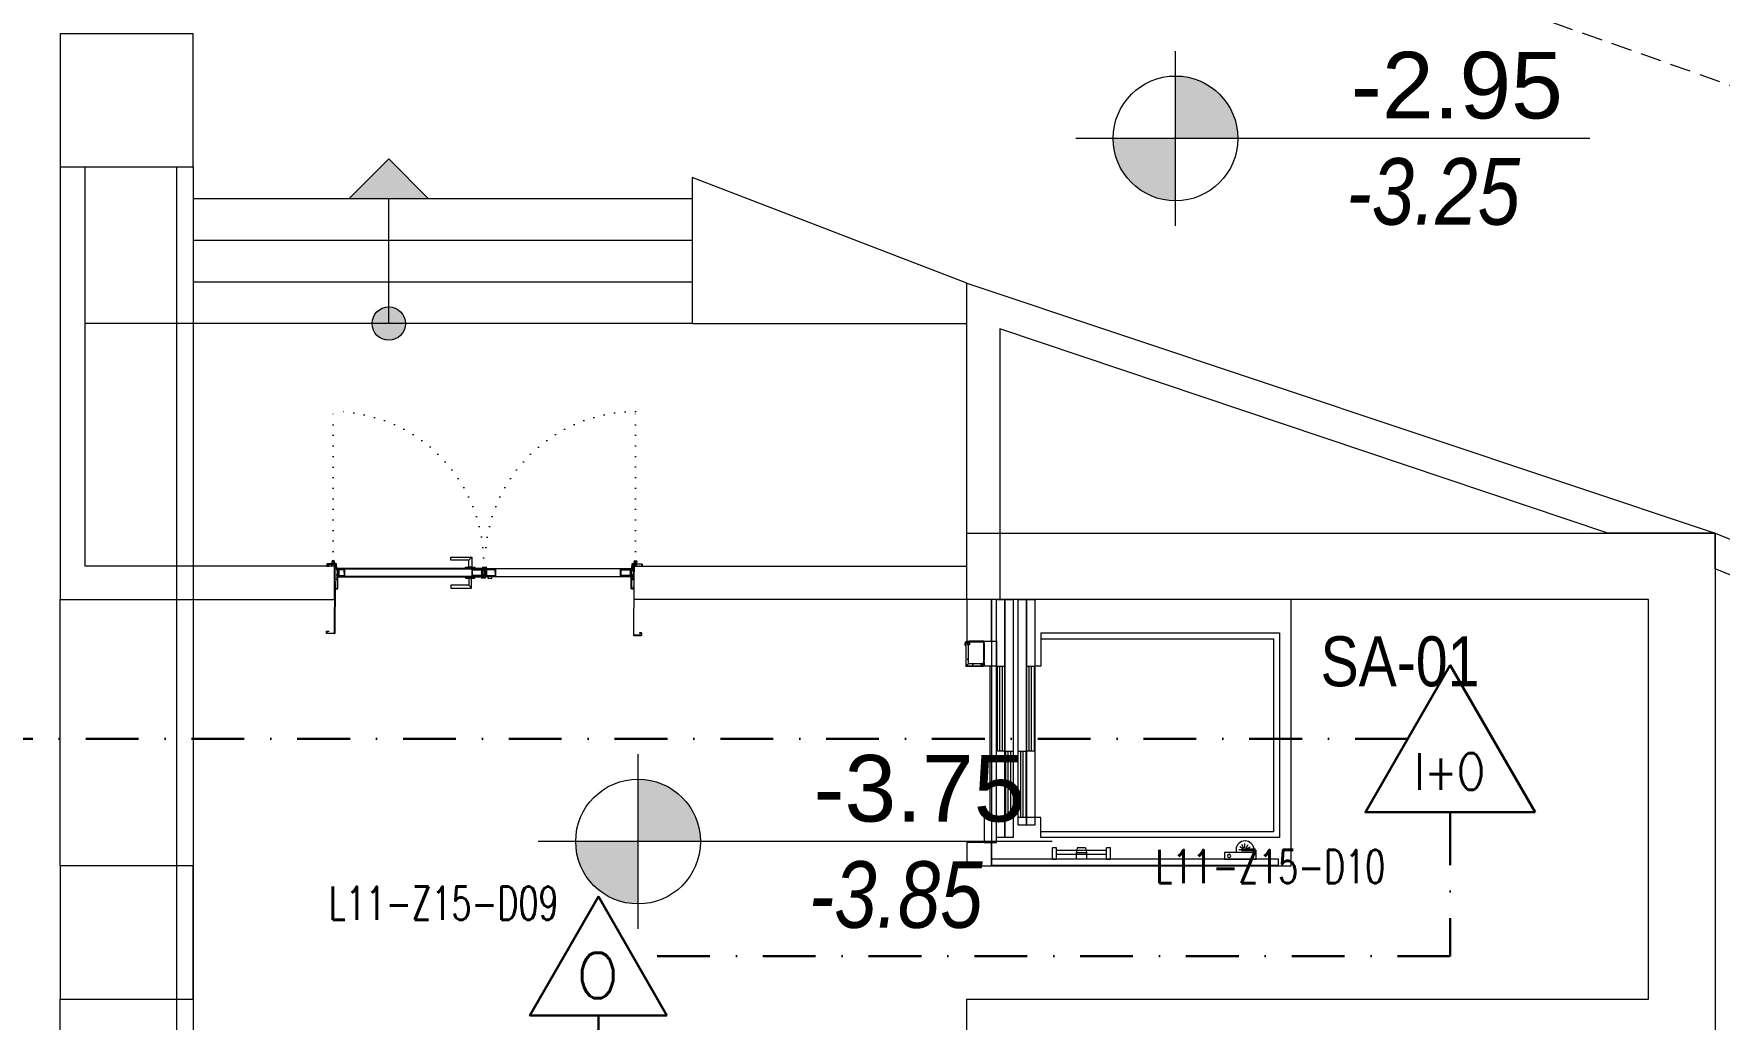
# Model space of a CAD drawing. Header units: metres. Extents: x -19121 to 152404, y -12107 to 29421.
# Drawn here: x 88344 to 89357, y 6378 to 6970 of the extents above; entities that cross this region are included whole.
import ezdxf
from ezdxf.enums import TextEntityAlignment as Align

# ---------------------------------------------------------------- set-up
doc = ezdxf.new("R2010")
doc.units = ezdxf.units.M
doc.header["$LTSCALE"] = 50
doc.header["$MEASUREMENT"] = 0
for name, pattern in [('DASHDOT', [25.4, 12.7, -6.35, 0, -6.35]), ('DOT2', [0.125, 0, -0.125]), ('HIDDEN', [0.375, 0.25, -0.125])]:
    doc.linetypes.add(name, pattern=pattern)
doc.layers.get('0').update_dxf_attribs({"color": 9, "lineweight": 9})
for name, color, linetype, lineweight in [('00', 9, 'Continuous', 9), ('01', 9, 'Continuous', 9), ('06B', 9, 'Continuous', 9), ('06C', 9, 'Continuous', 9), ('06D', 9, 'Continuous', 9), ('10', 9, 'Continuous', 9), ('11', 9, 'Continuous', 9), ('19', 9, 'Continuous', 9), ('20', 9, 'DOT2', 9), ('21', 9, 'Continuous', 9), ('40', 9, 'Continuous', 9), ('E-DEDEKTÖR NUMARALARI', 20, 'Continuous', 30), ('E-KABLO', 7, 'Continuous', 30), ('E-KOMBİNE DEDEKTÖR (ISI+OPTİK DUMAN)', 7, 'Continuous', 30), ('E-OPTİK DUMAN DEDEKTÖRÜ', 7, 'Continuous', 30)]:
    doc.layers.add(name, color=color, linetype=linetype, lineweight=lineweight)
doc.styles.add('Arial', font='arial.ttf', dxfattribs={"height": 2.5})
doc.styles.add('E-YAZI', font='txttw.shx', dxfattribs={"height": 200})
doc.styles.add('MuuM_TEXT-ITALIC', font='ARIALNI.TTF')
doc.styles.add('MuuM_TEXT-STANDART', font='ARIALN.TTF')

# ---------------------------------------------------------------- blocks, each defined once
blk = doc.blocks.new('100_OPTİK DUMAN DEDEKTÖRÜ 085')
at = {"layer": 'E-OPTİK DUMAN DEDEKTÖRÜ', "color": 4}
blk.add_lwpolyline([(2.059, 0), (0, 3.566), (-2.059, 0)], close=True, dxfattribs=at)
at = {"layer": 'E-OPTİK DUMAN DEDEKTÖRÜ', "color": 3, "style": 'E-YAZI'}
blk.add_text('O', height=1.36, dxfattribs=at).set_placement((-0.022, 1.201), align=Align.MIDDLE)
blk = doc.blocks.new('100_KOMBİNE DEDEKTÖR (ISI+OPTİK DUMAN) 085')
at = {"layer": 'E-KOMBİNE DEDEKTÖR (ISI+OPTİK DUMAN)', "color": 4}
blk.add_lwpolyline([(2.55, 0), (0, 4.416), (-2.55, 0)], close=True, dxfattribs=at)
at = {"layer": 'E-KOMBİNE DEDEKTÖR (ISI+OPTİK DUMAN)', "color": 3, "style": 'E-YAZI', "width": 0.8}
blk.add_text('I+O', height=1.1016, dxfattribs=at).set_placement((-0.018, 1.224), align=Align.MIDDLE)
blk = doc.blocks.new('p-kolon_80x80')
blk.add_lwpolyline([(-40, -40), (40, -40), (40, 40), (-40, 40)], close=True)
blk = doc.blocks.new('1.Bod.Ara.Sitatik Elk')
at = {"layer": '01'}
blk.add_lwpolyline([(4905, -1960), (5355, -1960), (5355, -2240), (5355, -2240), (5355, -2590), (4905, -2590), (4905, -2550), (5315, -2550), (5315, -2280), (4905, -2280), (4905, -2240), (5315, -2240), (5315, -2000), (4905, -2000), (4905, -1960)], close=True, dxfattribs=at)
for p in [(4400, -1700), (4400, -2200)]:
    blk.add_blockref('p-kolon_80x80', p, dxfattribs=at)
blk = doc.blocks.new('0_elevationtarget-p-bk')
h = blk.add_hatch(color=250)
h.paths.add_polyline_path([(1.875, 0, 0.414214), (0, 1.875), (0, 0)])
h.paths.add_polyline_path([(0, 0), (-1.875, 0, 0.414214), (0, -1.875)])
blk.add_line((0, -2.625), (0, 2.625))
blk.add_lwpolyline([(12.453, 0), (-3, 0)])
blk.add_circle((0, 0), 1.875)
at = {"style": 'Arial'}
blk.add_attdef('BITMISKOT', text='', height=2, dxfattribs=at).set_placement((4.5, 0), align=Align.BOTTOM_LEFT)
at = {"style": 'MuuM_TEXT-ITALIC'}
blk.add_attdef('FINISHINGFLOORLEVEL', text='', height=2, dxfattribs=at).set_placement((4.5, -0.592), align=Align.TOP_LEFT)
blk = doc.blocks.new('Elevator_1')
for p, q in [((-730, 1740), (-730, 305)), ((500, 1740), (-730, 1740)), ((500, 305), (500, 1740)), ((-695, 1705), (-695, 305)), ((465, 1705), (-695, 1705)), ((465, 305), (465, 1705)), ((-730, 305), (-610, 305)), ((-610, 305), (-610, 170)), ((500, 305), (300, 305)), ((300, 305), (300, 270)), ((300, 0), (-610, 0))]:
    blk.add_line(p, q)
for points in [[(700, 220), (700, 270), (-655, 270), (-655, 220)], [(700, 170), (700, 220), (-655, 220), (-655, 170)], [(-210, 170), (-210, 215), (-610, 215), (-610, 170)], [(300, 220), (300, 265), (-210, 265), (-210, 220)], [(700, 90), (700, 140), (-730, 140), (-730, 90)], [(-210, 95), (-210, 140), (-610, 140), (-610, 95)], [(-610, 40), (-610, -35), (-760, -35), (-760, 40)], [(700, 40), (700, 90), (-730, 90), (-730, 40)], [(300, 45), (300, 90), (-210, 90), (-210, 45)], [(300, 40), (300, -35), (450, -35), (450, 40)]]:
    blk.add_lwpolyline(points, close=True)
for points in [[(-210, 250), (300, 250)], [(-210, 235), (300, 235)], [(-610, 200), (-210, 200)], [(-610, 185), (-210, 185)], [(-610, 125), (-210, 125)], [(-610, 110), (-210, 110)], [(-210, 75), (300, 75)], [(-210, 60), (300, 60)]]:
    blk.add_lwpolyline(points)
blk = doc.blocks.new('p-asansör_kone')
for p, q in [((190, 143.7), (190, 144.8)), ((190, 143.7), (190, 133.7)), ((190.1, 143.7), (190.1, 144.8)), ((190.1, 143.7), (190.1, 133.7)), ((190.2, 145), (198.9, 145)), ((190.2, 144.8), (198.9, 144.8)), ((190.4, 144.5), (190.6, 144.7)), ((190.4, 144.5), (190.4, 130.5)), ((198.5, 144.7), (190.6, 144.7)), ((198.5, 144.7), (198.9, 144.4)), ((198.9, 144.8), (198.9, 143)), ((198.9, 144.4), (198.9, 142.8)), ((198.9, 143), (199.1, 143)), ((198.9, 143), (198.9, 142.9)), ((198.9, 142.9), (199.1, 142.9)), ((198.9, 142.8), (199.3, 142.8)), ((199.1, 144.8), (199.1, 143)), ((199.1, 144.6), (199.1, 143.1)), ((199.2, 143.1), (199.1, 143.1)), ((199.1, 142.9), (199.1, 143.1)), ((199.1, 143), (199.1, 142.9)), ((199.2, 144.6), (199.2, 143.1)), ((199.2, 142.8), (199.3, 142.8)), ((200.8, 144.8), (199.3, 144.8)), ((200.8, 144.7), (199.3, 144.7)), ((199.3, 144.7), (199.3, 144.7)), ((199.3, 144.7), (199.3, 144.6)), ((199.3, 144.7), (199.3, 144.7)), ((199.3, 144.7), (200.8, 144.7)), ((199.3, 144.6), (200.8, 144.6)), ((199.3, 143.8), (199.3, 144.6)), ((199.3, 144.3), (199.5, 144.5)), ((199.3, 142.8), (199.3, 144.3)), ((199.3, 144.1), (199.3, 144.3)), ((199.3, 144.1), (199.3, 144.3)), ((199.3, 143.8), (199.3, 143.8)), ((199.4, 144.6), (199.4, 144.3)), ((200.4, 144.5), (199.5, 144.5)), ((199.5, 143.9), (200.8, 143.9)), ((199.5, 131.6), (199.5, 143.9)), ((200.4, 144.5), (200.6, 144.3)), ((200.5, 144.4), (200.5, 144.4)), ((200.8, 144.4), (200.6, 144.4)), ((200.6, 143.9), (200.6, 144.3)), ((200.8, 144.7), (200.8, 144.7)), ((200.8, 144.6), (200.8, 144.7)), ((200.8, 144.7), (200.8, 144.7)), ((200.9, 144.6), (200.8, 144.6)), ((200.8, 144.6), (200.8, 143.9)), ((200.8, 143.9), (201, 143.9)), ((200.8, 130.3), (200.8, 143.9)), ((200.9, 143.9), (200.9, 144.6)), ((200.9, 144.6), (200.9, 144.6)), ((200.9, 144.6), (200.9, 144.6)), ((200.9, 144.6), (200.9, 143.9)), ((200.9, 144.6), (200.9, 144.6)), ((200.9, 143.9), (201, 143.9)), ((200.9, 143.9), (200.9, 143.9)), ((201, 143.9), (201, 144.6)), ((201, 143.9), (201, 130.2)), ((201, 143.9), (201, 143.9)), ((201.5, 143.3), (201.5, 144.2)), ((201.5, 142.5), (201.5, 143.3)), ((190, 132.4), (190, 133.7)), ((190, 132.2), (190, 132.4)), ((190.1, 132.2), (190, 132.2)), ((190.1, 132), (190, 132)), ((190, 132), (190, 130.2)), ((190.1, 133.9), (190.3, 133.9)), ((190.1, 132.4), (190.1, 133.7)), ((190.2, 132.1), (190.1, 132.2)), ((190.1, 132), (190.1, 130.2)), ((190.1, 131.9), (190.2, 131.9)), ((190.3, 132.2), (190.2, 132.3)), ((190.2, 130.4), (190.2, 132.1)), ((190.2, 132), (190.2, 132)), ((190.2, 132), (190.2, 130.2)), ((190.2, 131.9), (190.2, 131.4)), ((190.3, 133.9), (190.3, 132.6)), ((190.3, 132.1), (190.3, 130.4)), ((190.3, 132), (190.4, 132)), ((190.4, 132.5), (190.4, 132.5)), ((190.4, 132.4), (190.4, 132.4)), ((190, 131.7), (190, 131.6)), ((190.2, 131.4), (190.1, 131.4)), ((190.2, 130.4), (190.3, 130.4)), ((190.2, 130.1), (190.5, 130.1)), ((190.2, 130), (190.5, 130)), ((190.3, 130.4), (190.3, 130.2)), ((190.5, 130.4), (190.4, 130.5)), ((190.5, 131.5), (199.4, 131.5)), ((190.5, 130.2), (190.5, 131.5)), ((190.5, 130), (190.5, 130.2)), ((190.5, 130.1), (190.5, 130.2)), ((200.7, 130.2), (190.5, 130.2)), ((190.5, 130.1), (190.5, 130)), ((190.5, 130.1), (190.5, 130.1)), ((200.8, 130), (190.5, 130)), ((190.5, 130), (190.5, 130)), ((199.4, 131.5), (200.7, 130.2)), ((200.8, 130.3), (199.5, 131.6)), ((200.9, 130.2), (200.9, 130.2)), ((200.9, 130.2), (200.9, 130.2)), ((32.1, 20.3), (30, 21.5)), ((32.5, 20.7), (31.3, 22.9)), ((33.2, 20.9), (33.2, 23.4)), ((33.8, 20.7), (35, 22.9)), ((34.2, 20.3), (36.3, 21.5)), ((114, 14), (114, 20.8)), ((114, 20.8), (116.5, 20.8)), ((116.5, 14), (116.5, 20.8)), ((129, 20.8), (128.5, 18)), ((129, 20.8), (134, 20.8)), ((134, 20.8), (134.5, 18)), ((146.5, 14), (146.5, 20.8)), ((146.5, 20.8), (149, 20.8)), ((149, 14), (149, 20.8)), ((13, 14), (185.5, 14)), ((13, 10), (13, 14)), ((185.5, 10.5), (13, 10.5)), ((31.9, 19.7), (29.5, 19.7)), ((34.4, 19.7), (36.8, 19.7)), ((116.5, 14), (114, 14)), ((116.5, 19.3), (146.5, 19.3)), ((116.5, 16.8), (146.5, 16.8)), ((149, 14), (146.5, 14)), ((185.5, 10), (185.5, 14)), ((185.5, 10), (13, 10))]:
    blk.add_line(p, q)
at = {"flags": 128}
for points in [[(190, 131.7), (190, 131.7), (190, 131.7)], [(190, 131.6), (190, 131.6), (190, 131.6)]]:
    blk.add_lwpolyline(points, dxfattribs=at)
blk.add_lwpolyline([(27.8, 18), (27.8, 19.7, -1), (38.5, 19.7), (38.5, 18)], format="xyb")
blk.add_lwpolyline([(45.4, 14), (26.4, 14), (26.4, 18), (45.4, 18)], close=True)
blk.add_lwpolyline([(134.5, 18), (128.5, 18), (128.5, 14), (134.5, 14), (134.5, 18)])
for centre, radius in [((199.8, 143.1), 0.289), ((199.8, 143.1), 0.287), ((199.8, 143.1), 0.06), ((199.8, 134.2), 0.289), ((199.8, 134.2), 0.287), ((199.8, 134.2), 0.06), ((199.8, 134.2), 0.06), ((191.7, 131.1), 0.289), ((191.7, 131.1), 0.287), ((191.7, 131.1), 0.06), ((191.7, 131.1), 0.06), ((196.8, 131.1), 0.289), ((196.8, 131.1), 0.287), ((196.8, 131.1), 0.06), ((196.8, 131.1), 0.06), ((42.7, 16), 1)]:
    blk.add_circle(centre, radius)
for centre, radius, start, end in [((190.2, 144.8), 0.23, 90, 180), ((190.2, 144.8), 0.08, 90, 180), ((198.9, 144.8), 0.23, 0, 90), ((198.9, 144.8), 0.08, 0, 90), ((199.3, 144.6), 0.18, 90, 180), ((199.2, 142.9), 0.08, 180, 270), ((199.3, 144.6), 0.08, 90, 180), ((199.5, 144.6), 0.18, 153.6122, 180), ((200.8, 144.6), 0.18, 360, 90), ((200.8, 144.6), 0.08, 360, 90), ((200.8, 144.6), 0.08, 360, 90), ((190.2, 132.4), 0.23, 180, 225), ((190.4, 132.6), 0.23, 180, 270), ((190.2, 132.4), 0.08, 180, 225), ((190.1, 132.1), 0.08, 0, 45), ((190.2, 131.9), 0.01, 0, 130.0784), ((190.4, 132.6), 0.08, 180, 270), ((190.1, 132.1), 0.23, 0, 45), ((190.2, 130.2), 0.18, 180, 270), ((190.2, 130.2), 0.08, 180, 270), ((190.2, 131.4), 0.01, 229.9216, 0), ((190.4, 130.2), 0.18, 180, 204.8792), ((190.8, 130.7), 0.45, 207.266, 243.6122), ((190.8, 130.7), 0.463, 210.1327, 244.378), ((190.8, 130.7), 0.445, 205.9744, 243.2887), ((190.4, 130.2), 0.08, 180, 270), ((200.8, 130.2), 0.08, 270, 0), ((200.8, 130.2), 0.18, 270, 360)]:
    blk.add_arc(centre, radius, start, end)
for points in [[(200.5, 144.4), (200.5, 144.4)], [(200.6, 144.4), (200.6, 144.3)], [(201, 144.4), (201.5, 144.2)], [(201.5, 142.5), (201, 142.2)], [(200.8, 130.1), (200.8, 130)], [(200.9, 130.2), (201, 130.2)]]:
    blk.add_open_spline(points, degree=1)
for points, knots in [([(200.6, 144.4), (200.6, 144.4), (200.6, 144.4), (200.6, 144.4), (200.6, 144.4)], [0, 0, 0, 0, 0.4615595, 1, 1, 1, 1]), ([(200.7, 130.2), (200.7, 130.2), (200.8, 130.1), (200.8, 130.1), (200.8, 130), (200.8, 130), (200.8, 130), (200.8, 130)], [0, 0, 0, 0, 0.223157, 0.446333, 0.669499, 0.892686, 1, 1, 1, 1]), ([(200.7, 130.2), (200.7, 130.2), (200.8, 130.1), (200.8, 130.1), (200.8, 130.1), (200.8, 130.1), (200.8, 130.1)], [0, 0, 0, 0, 0.274296, 0.529262, 0.784168, 1, 1, 1, 1]), ([(201, 130.2), (201, 130.2), (201, 130.2), (201, 130.2), (200.9, 130.2), (200.9, 130.2), (200.8, 130.3), (200.8, 130.3)], [0, 0, 0, 0, 0.223155, 0.446328, 0.669505, 0.892689, 1, 1, 1, 1]), ([(200.9, 130.2), (200.9, 130.2), (200.9, 130.2), (200.9, 130.2), (200.8, 130.2), (200.8, 130.3), (200.8, 130.3)], [0, 0, 0, 0, 0.274288, 0.529249, 0.784172, 1, 1, 1, 1]), ([(200.9, 130.2), (200.9, 130.2), (200.9, 130.2), (200.8, 130.2), (200.8, 130.3), (200.8, 130.3)], [0, 0, 0, 0, 0.281851, 0.670746, 1, 1, 1, 1])]:
    blk.add_open_spline(points, degree=3, knots=knots)
at = {"xscale": 0.1, "yscale": 0.1, "zscale": 0.1, "rotation": 90}
blk.add_blockref('Elevator_1', (186.5, 100), dxfattribs=at)
blk = doc.blocks.new('p-asansöryük')
at = {"layer": '00'}
for points in [[(-326, -220), (-340, -220), (-340, -205), (-326, -205)], [(-180, -220), (-205, -220), (-205, -205), (-180, -205)]]:
    blk.add_lwpolyline(points, close=True, dxfattribs=at)
at = {"layer": '40'}
blk.add_lwpolyline([(-180, -25), (-180, -205), (-340, -205), (-340, -25)], close=True, dxfattribs=at)
at = {"layer": '21', "rotation": 270}
blk.add_blockref('p-asansör_kone', (-350, -19.5), dxfattribs=at)
blk = doc.blocks.new('prf-scr2')
at = {"linetype": 'DOT2', "ltscale": 10}
blk.add_line((0, 0.2), (0, -1.1), dxfattribs=at)
for p, q in [((-0.1, -0.2), (0.1, -0.3)), ((0.1, -0.2), (-0.1, -0.2)), ((0.1, -0.3), (-0.1, -0.3)), ((-0.1, -0.3), (0.1, -0.4)), ((0.1, -0.4), (-0.1, -0.4)), ((0.1, -0.5), (-0.1, -0.4)), ((-0.1, -0.4), (0.1, -0.4)), ((0.1, -0.6), (-0.1, -0.5)), ((-0.1, -0.5), (0.1, -0.5)), ((-0.1, -0.6), (0.1, -0.7)), ((0.1, -0.6), (-0.1, -0.6)), ((-0.1, -0.6), (0.1, -0.6)), ((-0.1, -0.7), (0.1, -0.8)), ((0.1, -0.7), (-0.1, -0.7)), ((-0.1, -0.8), (0.1, -0.8)), ((0.1, -0.8), (-0.1, -0.8)), ((0.1, -0.2), (0, -0.1)), ((0, -0.2), (0.1, -0.2))]:
    blk.add_line(p, q)
blk.add_lwpolyline([(0.2, 0), (-0.2, 0), (-0.2, 0), (-0.1, -0.1), (0.1, -0.1), (0.2, 0), (0.2, 0)], close=True)
for points in [[(0.2, 0), (-0.2, 0)], [(-0.1, -0.1), (-0.1, -0.2), (-0.1, -0.2), (-0.1, -0.2), (-0.1, -0.2), (-0.1, -0.3), (-0.1, -0.3), (-0.1, -0.3), (-0.1, -0.3), (-0.1, -0.4), (-0.1, -0.4), (-0.1, -0.4), (-0.1, -0.4), (-0.1, -0.4), (-0.1, -0.5), (-0.1, -0.5), (-0.1, -0.5), (-0.1, -0.5), (-0.1, -0.5), (-0.1, -0.5), (-0.1, -0.6), (-0.1, -0.6), (-0.1, -0.6), (-0.1, -0.6), (-0.1, -0.6), (-0.1, -0.7), (-0.1, -0.7), (-0.1, -0.7), (-0.1, -0.7), (-0.1, -0.7), (-0.1, -0.8), (-0.1, -0.8), (-0.1, -0.8), (-0.1, -0.8), (0, -0.9), (0, -0.9), (0, -0.9), (0.1, -0.8), (0.1, -0.8), (0.1, -0.7), (0.1, -0.7), (0.1, -0.7), (0.1, -0.7), (0.1, -0.7), (0.1, -0.7), (0.1, -0.6), (0.1, -0.6), (0.1, -0.6), (0.1, -0.6), (0.1, -0.6), (0.1, -0.5), (0.1, -0.5), (0.1, -0.5), (0.1, -0.5), (0.1, -0.4), (0.1, -0.4), (0.1, -0.4), (0.1, -0.4), (0.1, -0.4), (0.1, -0.3), (0.1, -0.3), (0.1, -0.3), (0.1, -0.3), (0.1, -0.3), (0.1, -0.3), (0.1, -0.2), (0.1, -0.2), (0.1, -0.2), (0.1, -0.2), (0.1, -0.2), (0.1, -0.1)]]:
    blk.add_lwpolyline(points)
blk = doc.blocks.new('gr-p-barel kilitli kapı kolu')
at = {"flags": 128}
for points in [[(-0.9, 0.8), (-0.9, 4.9), (-11.7, 4.9), (-11.7, 6.7), (0.9, 6.7), (0.9, 0.8)], [(-0.8, 5), (0.8, 6.6)]]:
    blk.add_lwpolyline(points, dxfattribs=at)
blk.add_lwpolyline([(-2.75, 0), (-2.75, 0.7), (2.75, 0.7), (2.75, 0)])
blk.add_lwpolyline([(-1.3, 0.7), (1.3, 0.7), (1.3, 0.8), (-1.3, 0.8)], close=True)
blk = doc.blocks.new('K2_SAC')
at = {"layer": '06C'}
blk.add_lwpolyline([(-71.5, 60.3, 1), (-71.8, 59.6), (-69.9, 58.9), (-69.6, 59.7), (-71.6, 60.4)], format="xyb", dxfattribs=at)
blk.add_arc((-71.6, 60), 0.5, 34.0049, 287.7447, dxfattribs=at)
at = {"layer": '10'}
for points in [[(-161, 84.1, 0.414214), (-160.8, 83.7), (-159.8, 83.3, 0.414214), (-159.5, 83.5), (-157.4, 89.6, 0.414214), (-157.5, 90, 0.414214), (-157.9, 89.8), (-158.2, 88.9), (-159.2, 89.3), (-156.2, 97.8, 0.414214), (-156.4, 98.1), (-160.6, 99.6, 0.414214), (-160.9, 99.4), (-161.2, 98.5, 0.414214), (-161, 98.2), (-160, 97.8), (-159.9, 98), (-161, 98.4, -0.414214), (-161, 98.5), (-160.7, 99.3, -0.414214), (-160.6, 99.4), (-156.5, 97.9, -0.414214), (-156.4, 97.8), (-159.4, 89.1), (-158.1, 88.7), (-157.7, 89.7, -0.414214), (-157.6, 89.8, -0.414214), (-157.5, 89.6), (-159.6, 83.6, -0.414214), (-159.8, 83.5), (-160.7, 83.9, -0.414214), (-160.8, 84), (-160.5, 84.8), (-160.7, 84.9)], [(-156.5, 98.7), (-155.4, 97.7), (-156.3, 94.9), (-156.2, 94.9), (-155.2, 97.7), (-156.3, 98.8, 14.796002)], [(-174.4, 60.3, 0.414214), (-174.4, 60.2), (-170.2, 58.7, 0.414214), (-170.1, 58.8), (-159.7, 88.3), (-159.5, 88.2), (-169.9, 58.7, -0.414214), (-170.3, 58.6), (-174.4, 60, -0.414214), (-174.6, 60.4), (-174.3, 61.2, -0.414214), (-173.9, 61.4), (-172.9, 61.1), (-173, 60.9), (-174, 61.2, 0.414214), (-174.1, 61.2)], [(8.7, 25.2, -0.414214), (8.3, 25), (7.4, 25.4, -0.414214), (7.2, 25.7), (9.3, 31.8, -0.414214), (9.7, 32, -0.414214), (9.9, 31.6), (9.6, 30.7), (10.5, 30.4), (13.5, 38.9, -0.414214), (13.9, 39.1), (18, 37.7, -0.414214), (18.2, 37.3), (17.9, 36.4, -0.414214), (17.5, 36.2), (16.5, 36.6), (16.5, 36.8), (17.6, 36.4, 0.414214), (17.7, 36.5), (18, 37.3, 0.414214), (17.9, 37.5), (13.8, 38.9, 0.414214), (13.7, 38.8), (10.6, 30.2), (9.3, 30.6), (9.7, 31.7, 0.414214), (9.6, 31.8, 0.414214), (9.5, 31.7), (7.4, 25.7, 0.414214), (7.5, 25.5), (8.4, 25.2, 0.414214), (8.5, 25.3), (8.8, 26.1), (9, 26.1)], [(14.3, 39.5), (12.8, 39.3), (11.8, 36.6), (11.6, 36.7), (12.6, 39.5), (14.2, 39.7, -14.796002)], [(4, -2.7, -0.414214), (3.9, -2.7), (-0.3, -1.3, -0.414214), (-0.4, -1.2), (10.4, 29.3), (10.2, 29.4), (-0.6, -1.1, 0.414214), (-0.4, -1.5), (3.8, -2.9, 0.414214), (4.2, -2.7), (4.5, -1.9, 0.414214), (4.3, -1.5), (3.2, -1.1), (3.2, -1.3), (4.2, -1.7, -0.414214), (4.3, -1.8)]]:
    blk.add_lwpolyline(points, format="xyb", close=True, dxfattribs=at)
for points in [[(-73.8, 64.8), (-74.4, 62.9), (-74.1, 62.8), (-74.5, 61.8), (-157.3, 90.5), (-157, 91.5), (-156.7, 91.4), (-156.1, 93.3), (-156.3, 93.4), (-156.9, 91.8), (-157.2, 91.9), (-157.7, 90.3), (-74.3, 61.4), (-73.8, 63), (-74, 63.1), (-73.5, 64.7)], [(-74.4, 62.9), (-73.8, 64.8), (-73.2, 64.6), (-72.7, 66.1), (-156.1, 95.1), (-156.6, 93.5), (-156.1, 93.3), (-156.7, 91.4), (-156.4, 91.3), (-155.7, 93.5), (-156.2, 93.7), (-155.9, 94.7), (-73, 66), (-73.4, 65), (-74, 65.2), (-74.7, 63), (-74.4, 62.9)], [(-72.2, 64.2), (-72.8, 62.3), (-73.1, 62.4), (-73.4, 61.4), (9.9, 32.5), (10.2, 33.5), (9.9, 33.6), (10.6, 35.5), (10.9, 35.4), (10.3, 33.8), (10.6, 33.7), (10.1, 32.2), (-73.8, 61.3), (-73.3, 62.8), (-73, 62.7), (-72.4, 64.3)], [(-72.8, 62.3), (-72.2, 64.2), (-72.7, 64.4), (-72.2, 66), (11.7, 36.9), (11.2, 35.3), (10.6, 35.5), (9.9, 33.6), (9.7, 33.7), (10.4, 35.9), (11, 35.7), (11.3, 36.7), (-72, 65.6), (-72.3, 64.6), (-71.8, 64.4), (-72.5, 62.2), (-72.8, 62.3)]]:
    blk.add_lwpolyline(points, dxfattribs=at)
for points in [[(-156.7, 90.5), (-152.9, 89.2), (-151.6, 93), (-155.4, 94.3)], [(-156.3, 90.7), (-153.1, 89.6), (-152, 92.8), (-155.2, 93.9)], [(-75, 62.2), (-80.7, 64.1), (-79.3, 67.9), (-73.7, 66)], [(-75.2, 62.6), (-80.3, 64.3), (-79.2, 67.5), (-74.1, 65.8)], [(-75.2, 61), (-73.4, 60.4), (-73.2, 60.9), (-75.6, 61.7), (-75.6, 61.7), (-75.7, 61.2)], [(-71.3, 66.4), (-73.1, 67), (-73.3, 66.5), (-71.5, 65.9), (-70.9, 65.7), (-70.7, 66.2)], [(-72.8, 61.4), (-67.1, 59.5), (-65.8, 63.2), (-71.5, 65.2)], [(-72.4, 61.6), (-67.3, 59.8), (-66.2, 63.1), (-71.3, 64.8)], [(9.4, 32.9), (3.7, 34.9), (5, 38.7), (10.7, 36.7)], [(9.2, 33.3), (4.1, 35.1), (5.2, 38.3), (10.3, 36.5)]]:
    blk.add_lwpolyline(points, close=True, dxfattribs=at)
for centre in [(-156.9, 99.4), (15, 39.8)]:
    blk.add_circle(centre, 0.55, dxfattribs=at)
at = {"layer": '20'}
for p, q in [((-156.9, 99.4), (-127.2, 184.9)), ((15, 39.8), (44.6, 125.3))]:
    blk.add_line(p, q, dxfattribs=at)
at = {"layer": '20', "linetype": 'HIDDEN'}
for points in [[(-156.6, 98), (-157, 96.8), (-158.4, 97.2), (-158, 98.5)], [(-156.5, 98.7), (-157.1, 97), (-158.1, 97.4), (-157.6, 99.1)], [(13.9, 38.9), (13.5, 37.6), (14.9, 37.2), (15.3, 38.4)], [(14.3, 39.5), (13.7, 37.8), (14.8, 37.4), (15.3, 39.1)]]:
    blk.add_lwpolyline(points, dxfattribs=at)
at = {"layer": '20'}
for centre, start, end in [((-156.9, 99.4), 338.4691, 70.8748), ((15, 39.8), 70.8748, 163.2805)]:
    blk.add_arc(centre, 90.5, start, end, dxfattribs=at)
at = {"layer": '06B', "rotation": 340.8747897857572}
blk.add_blockref('gr-p-barel kilitli kapı kolu', (-80.2, 68.8), dxfattribs=at)
at = {"layer": '06B', "xscale": -1, "rotation": 160.8747897857572}
blk.add_blockref('gr-p-barel kilitli kapı kolu', (-81.9, 64), dxfattribs=at)
at = {"layer": '10', "rotation": 70.87478978575723}
for p in [(-156.6, 92.6), (-72.7, 63.5)]:
    blk.add_blockref('prf-scr2', p, dxfattribs=at)
at = {"layer": '10', "xscale": -1, "rotation": 250.8747897857573}
for p in [(-73.8, 63.9), (10.6, 34.6)]:
    blk.add_blockref('prf-scr2', p, dxfattribs=at)
blk = doc.blocks.new('1.Bod.Ara.Mimari Elk')
at = {"layer": '19'}
h = blk.add_hatch(color=256, dxfattribs=at)
h.dxf.hatch_style = 1
h.paths.add_polyline_path([(4581.5, -1759.17), (4533.5, -1759.17), (4557.5, -1735.13)])
h = blk.add_hatch(color=256, dxfattribs=at)
h.dxf.hatch_style = 1
edge = h.paths.add_edge_path()
edge.add_arc((4557.5, -1834.17), 10, 0, 360)
at = {"layer": '00'}
for points in [[(4360, -1740), (4360, -2000), (4525, -2000), (4525, -1980), (4375, -1980), (4375, -1740)], [(4430, -1740), (4430, -2160), (4430, -2580)], [(4440, -1740), (4440, -2160), (4440, -2580)], [(4925, -1837.36), (4925, -2000), (4705, -2000), (4705, -1980), (4905, -1980), (4905, -1809.79), (5355, -1960), (5290.57, -1960), (4925, -1837.36)], [(5080, -1870.2), (5080, -1870.14)]]:
    blk.add_lwpolyline(points, dxfattribs=at)
blk.add_lwpolyline([(5474.04, -2007.84), (5467.37, -2026.72), (5355, -1981.55), (5355, -1960)], close=True, dxfattribs=at)
at = {"layer": '06D'}
for points in [[(4360, -2160), (4360, -2000)], [(4770, -2590), (4360, -2590), (4360, -2240)]]:
    blk.add_lwpolyline(points, dxfattribs=at)
at = {"layer": '11'}
blk.add_lwpolyline([(4440, -1740), (4440, -1834.17), (4375, -1834.17)], dxfattribs=at)
at = {"layer": '19'}
blk.add_lwpolyline([(4581.5, -1759.17), (4533.5, -1759.17), (4557.5, -1735.13)], close=True, dxfattribs=at)
for points in [[(4740, -1746.29), (4740, -1834.17), (4905, -1834.17)], [(4905, -1809.79), (4740, -1746.29)], [(4740, -1759.17), (4440, -1759.17)], [(4740, -1784.17), (4440, -1784.17)], [(4740, -1809.17), (4440, -1809.17)], [(4740, -1834.17), (4375, -1834.17)]]:
    blk.add_lwpolyline(points, dxfattribs=at)
at = {"layer": '19', "linetype": 'Continuous'}
blk.add_lwpolyline([(4557.5, -1834.17), (4557.5, -1759.17)], dxfattribs=at)
at = {"layer": '19'}
blk.add_circle((4557.5, -1834.17), 10, dxfattribs=at)
at = {"layer": '20', "linetype": 'HIDDEN'}
blk.add_lwpolyline([(11767.85, -4685.8), (11421.22, -4460.1), (10945.13, -4163.64), (9074.53, -3238.51), (6612.89, -2132.43), (4752.35, -1474.85), (3821.13, -1227.81)], dxfattribs=at)
at = {"xscale": -1, "rotation": 270}
blk.add_blockref('p-asansöryük', (5125, -1820), dxfattribs=at)
at = {"layer": '10', "rotation": 19.12521021339945}
blk.add_blockref('K2_SAC', (4704.82, -2019.98), dxfattribs=at)
at = {"layer": '21', "xscale": 20, "yscale": 20, "zscale": 20}
for p, values in [((5030.55, -1722.9), {'BITMISKOT': ' -2.95', 'FINISHINGFLOORLEVEL': ' -3.25'}), ((4707.41, -2145.35), {'BITMISKOT': ' -3.75', 'FINISHINGFLOORLEVEL': ' -3.85'})]:
    blk.add_blockref('0_elevationtarget-p-bk', p, dxfattribs=at).add_auto_attribs(values)
at = {"layer": '21', "style": 'MuuM_TEXT-STANDART'}
blk.add_text('SA-01', height=30, dxfattribs=at).set_placement((5117.77, -2052.07))

msp = doc.modelspace()

# ---------------------------------------------------------------- linework, layer by layer
at = {"layer": 'E-KABLO', "color": 6, "linetype": 'DASHDOT', "ltscale": 0.05}
for p, q in [((89170.26, 6546.45), (88075.43, 6546.45)), ((89195.76, 6502.29), (89195.76, 6415.87)), ((89195.76, 6415.87), (88704.19, 6415.87)), ((88683.6, 6380.21), (88683.6, 6213.87))]:
    msp.add_line(p, q, dxfattribs=at)

# ---------------------------------------------------------------- block references
for name in ['1.Bod.Ara.Mimari Elk', '1.Bod.Ara.Sitatik Elk']:
    msp.add_blockref(name, (84000, 8630))
at = {"layer": 'E-KOMBİNE DEDEKTÖR (ISI+OPTİK DUMAN)', "xscale": 20, "yscale": 20, "zscale": 20}
msp.add_blockref('100_KOMBİNE DEDEKTÖR (ISI+OPTİK DUMAN) 085', (89195.76, 6502.29), dxfattribs=at)
at = {"layer": 'E-OPTİK DUMAN DEDEKTÖRÜ', "xscale": 20, "yscale": 20, "zscale": 20}
msp.add_blockref('100_OPTİK DUMAN DEDEKTÖRÜ 085', (88683.6, 6380.21), dxfattribs=at)

# ---------------------------------------------------------------- texts
at = {"layer": 'E-DEDEKTÖR NUMARALARI', "style": 'E-YAZI', "width": 0.7}
for s, p in [('L11-Z15-D10', (89018.57, 6459.64)), ('L11-Z15-D09', (88521.51, 6437.6))]:
    msp.add_text(s, height=20, dxfattribs=at).set_placement(p)

doc.saveas('drawing.dxf')
